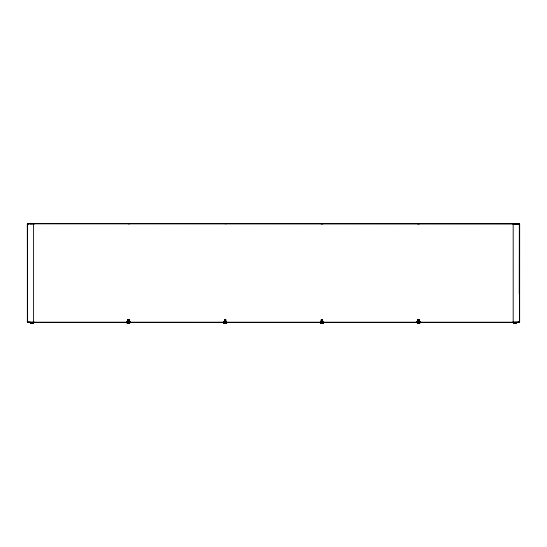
<?xml version="1.0" encoding="UTF-8"?>
<svg xmlns="http://www.w3.org/2000/svg" width="547" height="547" viewBox="0 0 547 547"><rect width="100%" height="100%" fill="white"/><g stroke="black" fill="none" stroke-linecap="round" stroke-linejoin="round"><path stroke-width="0.82" d="M417.354 323.079C416.841 322.094 417.942 323.742 418.845 323.421C420.089 323.243 420.034 322.532 418.961 322.217L418.024 323.236L417.252 322.641L418.264 323.421L418.011 322.525M418.058 322.361L418.223 321.356L417.71 322.217L417.621 321.356L417.306 322.217L417.279 321.356L417.108 322.217L417.156 321.356L419.973 321.356L420.048 322.217L419.918 321.356L419.481 322.217L419.214 321.356L418.086 321.192L419.228 321.691L417.887 321.821L419.234 321.944L417.908 322.08L419.064 322.108L418.961 322.525L418.448 321.356C416.766 322.887 420.205 322.204 418.763 322.409C417.614 324.262 420.445 322.539 419.877 322.908L418.968 323.421M515.664 223.559L517.496 223.867L515.267 223.559L513.25 224.154L515.664 223.559L516.17 223.867L514.365 223.559L516.833 223.559L519.629 224.188L519.595 321.944L513.599 322.135L513.189 321.725L513.189 224.359L513.401 223.867L519.554 223.942L519.588 322.135L519.035 322.525L27.965 322.525L27.35 321.909L27.35 224.174L27.965 223.559L519.035 223.559L519.629 224.188L519.65 321.909L519.035 322.525L516.833 322.217M225.487 322.019C226.8 321.882 223.094 321.574 225.549 322.525L224.824 321.356L224.297 322.217L224.12 321.356L223.696 322.217L223.655 321.438L223.696 322.217C222.889 320.604 227.354 320.583 226.595 322.217L226.595 321.438M225.624 320.043L224.667 319.913L225.822 320.186L224.475 320.316L225.822 320.439L224.475 320.535L225.651 320.638M418.858 322.662L418.845 323.421L419.583 323.147L419.446 322.641L418.161 322.217L417.73 322.908C419.631 324.159 420.376 321.636 418.147 323.339C416.041 321.998 418.865 323.879 417.436 323.113L418.558 323.421L419.652 322.908C420.882 322.299 414.838 323.051 418.53 322.689M419.173 322.532C419.952 324.398 416.896 322.299 418.94 322.388M127.595 321.356C126.473 324.856 131.765 321.978 128.853 323.421M417.71 321.356L417.71 322.217C418.291 320.057 417.826 322.525 418.961 322.908L419.364 322.217C419.535 323.55 418.804 323.756 419.734 322.532M129.584 323.113C129.256 323.509 128.313 323.352 128.039 322.217L127.745 322.525L127.506 321.356L127.342 322.217L127.348 321.356M417.286 322.908C419.016 324.501 416.999 321.793 417.286 322.908L417.477 322.532L417.846 323.339L417.354 322.532M224.899 322.217L224.824 321.356C223.306 322.778 226.889 322.272 225.261 322.511L224.502 322.32L225.952 322.217L224.646 321.985L224.591 322.525M28.136 223.867C26.605 224.817 28.171 222.738 27.965 224.174L27.35 224.174L27.623 322.415C29.039 322.675 26.42 321.212 27.89 322.518L30.167 322.217L27.972 322.415L27.548 321.909M32.574 323.291L32.957 322.689L32.97 323.045C32.307 323.496 30.502 322.976 30.994 322.962C32.041 324.268 32.642 321.957 32.102 323.113C32.67 323.386 33.558 322.771 31.808 323.291C30.064 321.404 31.699 324.781 32.034 322.662L32.02 323.421L33.052 322.908L30.413 322.908L33.052 322.689L32.041 323.441L30.42 322.689L31.432 323.441L30.482 322.908L31.316 323.421L31.35 322.662L31.022 323.339L30.42 322.689L30.502 323.045L33.046 322.962L32.027 323.434L30.516 322.689L31.439 323.421L30.495 322.908L31.275 323.373L30.782 322.689L31.343 323.345L33.046 322.962L32.041 323.441L31.965 322.662M225.063 322.662C223.579 323.947 227.292 322.245 225.986 323.291C225.309 322.839 225.002 323.523 224.448 322.908C229.419 324.111 221.419 322.402 224.249 323.113C225.104 323.386 227.627 322.744 225.754 323.113C224.94 323.954 222.909 322.224 224.407 323.304C229.931 323.38 221.282 321.527 224.646 323.393C224.222 322.655 225.002 321.581 225.843 322.525M418.058 321.212L418.845 321.376L419.043 322.217L419.111 321.151L418.804 322.217L418.899 321.301L419.269 322.217L419.193 321.356L418.804 322.217L418.558 321.356L418.633 323.291L417.32 322.641M513.606 223.559L513.189 224.359L513.394 224.003M27.425 322.197L519.035 322.217C518.604 322.08 520.491 322.245 518.467 322.217L518.467 322.525M225.808 321.458L225.631 321.096L225.631 322.217L225.22 321.137L224.53 321.356L225.015 321.615L224.434 321.356L225.644 321.075L224.475 321.848L225.59 321.759L225.07 321.014L224.475 321.082L225.248 320.768L225.822 320.952L224.475 321.082L225.808 321.458L225.644 321.075L224.475 321.595L225.733 321.739L224.53 321.356L225.808 321.356L226.068 322.217L226.28 321.356L226.52 322.217L226.444 321.356M127.813 319.783L129.106 319.646L127.882 319.585L129.085 319.906L127.8 320.016L129.078 320.139L127.779 320.275L129.085 320.419L128.046 320.576M225.412 321.041L224.892 320.74L225.59 320.959M322.388 321.916L321.185 321.814L322.443 321.739L321.93 321.137L321.451 321.554L322.204 321.116L322.511 321.458L321.151 321.356L322.525 321.718L321.233 322.121L322.525 322.231L322.764 321.356L322.956 322.217L323.298 321.438L323.304 322.217L323.154 321.356M322.525 320.952C320.986 320.474 321.068 321.882 322.525 321.178M417.19 322.217L417.204 321.356L417.067 322.217L417.238 321.356L417.19 322.217L417.334 321.356L417.71 322.217L417.805 321.356M417.983 320.043C418.824 320.262 420.199 319.168 417.894 319.763M323.298 321.438L320.439 321.356L320.364 322.217L320.501 321.356L320.48 322.217L320.822 321.356L321.048 322.525L321.855 322.217L322.176 321.356L322.34 322.217L322.183 321.048L322.511 321.458M419.064 323.393C421.956 323.168 415.604 321.745 418.346 323.427M31.275 323.373L30.905 322.689C31.623 324.419 33.736 321.868 32.478 323.304C34.188 322.135 30.871 324.248 32.957 322.908C33.435 323.523 30.605 322.662 31.234 323.393M128.942 323.393L129.673 323.045L129.646 322.532L129.673 323.045L127.205 323.045C127.383 321.568 129.188 324.501 129.714 322.689C129.311 322.662 128.449 323.961 127.205 323.045C126.528 322.347 129.188 324.268 127.8 322.34C129.277 322.258 129.167 322.58 128.142 322.272M321.547 323.441L321.055 323.236L321.198 322.689L321.533 323.304L322.354 323.393L323.127 322.689L322.415 323.291L320.98 323.168L321.663 322.689L322.354 323.393L322.839 322.689L322.149 323.434L320.658 322.689L321.547 323.441L321.062 322.689C319.168 323.756 325.082 322.135 322.265 323.421M515.677 323.421L516.573 322.962L516.006 323.304L515.65 322.662C515.363 324.2 517.565 322.265 515.91 323.291C515.014 322.251 516.218 324.289 516.382 322.689C513.742 324.378 513.059 321.985 515.479 323.393C516.942 322.641 515.903 323.386 514.809 323.373C511.869 322.429 518.788 322.573 515.561 323.434C514.242 323.127 513.312 322.716 514.973 323.421C515.281 321.855 515.917 322.675 515.377 322.511M322.026 321.547C320.016 321.349 322.607 322.648 322.333 321.096M321.349 320.761C323.865 320.624 320.781 320.604 321.595 320.87M127.219 322.908L128.08 323.427L127.745 322.217C126.993 323.366 127.396 323.824 129.66 322.908M127.342 322.217L127.219 321.356L127.588 322.217L127.936 321.212L129.099 321.171L127.779 321.041L129.01 321.198L128.689 322.217L128.189 321.356L128.176 322.217C129.653 318.935 129.543 325.014 128.736 323.421L128.839 322.662C129.174 324.562 130.111 321.465 129.372 323.236M223.894 322.217L223.921 321.356M320.604 322.217L320.631 321.356M417.306 322.217L417.334 321.356M32.704 323.188L32.957 322.689L32.943 323.045C32.909 322.778 31.931 323.865 30.94 323.236C32.396 322.73 33.148 323.55 32.827 322.689L31.801 323.386L31.37 323.113C32.041 322.559 31.801 324.022 32.526 322.689L32.663 323.236M322.354 323.393L323.072 322.689L322.142 323.421L323.051 322.689L323.058 323.045L322.142 323.421L322.457 322.689C322.593 323.92 323.592 322.217 322.997 323.113M224.646 320.508C225.555 319.756 226.451 320.672 224.646 320.344M321.308 320.289L322.525 320.439L321.205 320.268L322.033 320.009L322.518 320.152L321.185 320.316L322.525 320.439L321.178 320.057L322.525 319.927L321.178 320.057L321.786 319.872M418.298 322.217L418.448 321.356M127.943 322.361L127.971 321.192L127.588 322.217C127.834 320.467 130.261 322.614 127.95 321.732M320.405 322.217L320.501 321.356M224.687 323.373C222.916 322.511 226.075 323.168 224.502 323.291C224.167 323.366 223.183 322.026 224.646 323.393M127.383 323.168C129.536 321.903 129.988 323.913 128.538 323.045L129.242 322.525L128.928 321.089L129.359 322.217L129.536 321.356L129.81 322.217L129.762 321.356L129.694 322.217L129.29 321.356L129.359 322.217L129.379 321.356L128.265 323.236L127.629 322.532L127.766 323.345L127.294 323.113M515.671 322.422L514.761 323.393L514.31 322.689L514.959 323.441L513.948 322.908L514.857 323.339L515.671 322.689L515.479 323.393L514.071 322.689L514.973 323.421L514.426 323.291L516.053 323.045C516.3 322.621 515.315 324.262 516.464 322.689C516.047 324.262 512.252 322.06 514.905 323.427M127.191 322.217L127.041 321.356L129.851 321.356L129.81 322.217M225.391 321.13L225.111 321.786L224.475 321.848L225.467 321.903L224.475 321.848M417.156 321.356L417.108 322.217L417.238 321.356M31.268 322.662L31.022 323.339L31.282 322.525M129.748 322.641L129.618 323.045L129.612 322.532M322.183 323.045L322.094 322.689L321.916 323.434L322.969 322.689L322.21 323.243L321.246 322.689L321.923 323.291L322.805 322.689L322.785 323.236L322.306 322.689L321.643 323.427M322.545 322.525C321.492 322.265 320.993 321.882 322.655 322.525L321.157 322.525L321.075 321.356L321.574 321.506M32.909 323.045C32.909 322.689 31.158 323.66 31.76 322.689M323.051 322.689L322.593 323.304L322.046 322.689L321.951 323.045C319.892 323.284 320.282 322.908 322.286 323.188M27.733 223.976L27.405 224.14L28.136 223.559M226.294 323.113L226.458 322.689M419.583 323.147C420.055 321.978 419.604 323.598 418.489 323.291L417.566 322.641L417.867 322.217L418.53 322.908L419.002 322.491M128.928 322.217L128.914 321.068M129.646 323.045L129.68 322.641M419.043 322.217L419.111 321.356L419.658 322.217L419.652 321.356M226.075 323.236L226.137 322.689L225.439 323.434L226.431 322.689L225.651 323.393L223.928 322.689L224.113 323.113M515.479 323.393C518.399 323.003 511.801 322.88 514.809 323.373L514.966 322.662C514.959 323.537 513.64 322.956 515.8 323.045L516.58 322.689L516.197 323.236M224.297 322.217L224.373 321.356C224.332 322.997 226.807 321.903 225.186 322.046L224.885 322.019M129.413 323.188L127.567 323.168L128.142 323.421L127.902 322.641L128.388 322.532L128.572 323.339C127.595 323.585 127.177 322.005 127.41 323.045M32.854 322.689L32.533 323.236L31.111 322.525L31.521 323.427L31.37 323.113M516.286 323.147L516.382 322.689L515.978 323.339L515.732 322.662C515.452 324.227 517.024 322.306 516.498 323.045L514.03 323.045C513.612 322.532 515.349 324.043 515.8 323.045C515.794 322.313 515.185 324.125 514.44 323.045C514.563 322.956 514.201 323.496 514.474 322.689C515.288 324.091 513.489 322.354 514.091 323.045L514.043 322.689L514.296 323.188L514.146 322.689L515.63 323.113C517.011 322.443 516.402 323.619 514.597 323.168C513.072 322.238 515.089 323.79 514.31 322.689L514.727 323.236M30.441 322.908L30.782 322.689L30.762 323.188M223.655 322.217L223.737 321.356M225.186 322.046L225.473 321.356L225.145 322.217L224.345 322.525M322.176 321.356L322.101 322.217L321.609 321.356M224.824 320.781L225.658 320.692L225.022 320.768M323.072 322.908L320.617 323.045L320.583 322.689L320.795 323.168M127.164 321.356L126.952 322.217L127.041 321.356M417.853 321.356L417.894 321.554M126.993 322.217L127.082 321.356L126.952 322.217M129.065 321.451L128.689 322.217L128.784 321.301L129.154 322.217L127.793 322.08L128.805 321.882M32.793 323.168C31.829 322.833 31.439 323.578 32.724 322.689M224.933 323.393L226.267 322.689L225.426 323.339C225.802 322.709 224.099 323.045 224.482 323.168L224.796 322.908M514.118 322.908L514.7 323.291C513.701 322.046 515.691 324.077 516.354 323.045C516.409 323.222 514.597 322.634 515.766 323.393M30.905 323.045L30.947 322.689L31.521 323.427M223.873 322.689L226.465 322.908M322.415 323.291L322.682 322.689L321.78 323.291L321.397 322.689C321.657 324.207 320.323 322.422 320.645 323.045L320.925 323.236M515.773 322.908L516.177 322.908L515.828 323.291L516.484 322.689L515.445 323.236M418.913 321.048C416.226 321.185 419.686 320.665 418.954 320.959C416.479 320.877 420.39 321.157 418.332 321.356L418.558 322.217L417.751 323.243M322.518 320.152L321.356 320.344M417.395 322.641C418.831 324.166 419.604 321.629 417.573 322.908L417.97 322.532L418.134 323.147M129.639 322.689C129.584 323.441 126.781 322.074 128.34 323.045L128.388 322.532L129.53 322.689M127.964 322.477L128.723 321.376M514.522 322.908L514.611 322.689C514.823 323.92 516.033 322.34 515.165 323.045L514.871 323.01C514.522 322.559 514.843 323.838 515.459 322.689L515.91 323.291L514.659 322.689L514.522 323.304L514.173 322.689M321 322.217L321.527 321.356L321.855 322.217L322.545 322.217L321.609 322.313M225.138 322.299C226.355 322.798 223.696 321.964 225.008 322.388M225.59 319.961L224.475 319.804L225.808 319.667L225.487 319.51L224.694 319.448L225.644 319.701L224.749 319.988L225.822 319.927L224.749 319.448L225.473 319.612M225.685 323.236C227.395 322.566 224.92 323.817 224.448 322.908M31.145 323.339L31.418 322.457M322.648 323.236L322.942 322.689M514.228 323.113L514.59 323.345C515.575 322.518 514.802 323.27 515.869 323.14L516.354 322.689L515.336 323.291L515.322 322.662C514.918 323.619 514.72 322.846 514.659 322.689M419.05 321.602L417.942 321.834L418.305 321.677M224.892 321.677C226.998 321.65 223.573 321.356 224.981 321.417M322.176 319.612L322.518 319.674L321.178 319.804L322.525 319.927L322.012 319.851M32.082 322.908C31.446 323.653 31.945 322.333 31.678 322.662L31.733 323.421M128.313 323.339C130.316 321.725 127.389 322.812 128.101 321.356L128.196 322.217C126.911 320.638 130.439 322.012 127.827 321.834M323.106 322.217L322.99 321.356L322.771 322.217L321.978 321.151L322.491 321.164M129.133 322.525L128.442 322.525L128.538 323.045L129.324 322.641L128.757 323.304M418.4 320.392L419.166 320.392L417.901 320.542L419.228 320.665L417.901 320.781L418.968 320.802M31.418 323.304L30.536 322.689M321.691 321.417L321.369 321.451M127.451 322.689L127.376 323.045L127.205 322.641L128.306 322.962L128.552 321.28L128.839 322.525M31.842 323.311L31.494 322.689L32.328 323.339L32.957 322.689M128.032 323.339L128.128 322.525M419.686 322.532L419.159 323.14L419.467 322.532L419.679 322.908M127.321 322.689L127.205 323.045M226.02 323.168C225.446 322.354 225.637 323.414 226.383 322.908M418.619 323.434L419.549 322.689M30.782 322.689L30.7 323.045L32.102 323.113L30.905 322.689M226.396 322.217L226.28 321.356L226.246 322.217L226.055 321.356L225.856 322.217L225.644 321.075L225.234 321.397M127.663 223.559L129.345 223.867L127.588 223.559M224.366 223.559L225.952 223.559M321 223.867L322.757 223.867L321.048 223.559M225.063 320.241L224.598 320.289M322.354 322.368L321.301 322.525L321.527 321.356L321.609 322.217M128.053 319.646L128.866 319.523M32.136 323.373L32.136 322.689C31.863 323.366 30.393 323.441 31.282 322.689L31.418 323.045M33.394 223.559L33.805 224.359L33.599 223.867L33.599 322.217M225.015 320.111L225.767 320.166M321.54 321.944L322.525 322.231L322.491 321.356M516.06 323.236L516.464 322.689L514.898 323.113L515.616 322.908M418.264 322.272L419.105 322.224L417.908 322.08L419.173 321.93L418.175 321.855M519.629 224.188L518.864 223.559M127.902 323.236L127.642 322.641L127.642 323.236L128.23 323.427M31.48 323.243L31.131 322.689L30.871 323.045M418.995 319.776L417.935 319.783L418.947 319.68M225.282 320.494L224.913 320.398M321.985 320.494L321.212 320.528M519.035 322.251L519.418 322.135M515.958 322.962L515.582 323.304M32.512 223.559L27.753 223.614L27.432 224.174L27.965 223.559L33.976 223.867M29.504 223.559L32.54 223.867M31.282 223.867L30.953 223.559L32.54 223.559M224.455 223.559L226.048 223.867M419.364 223.867L417.71 223.867L419.364 223.559M32.211 323.045L32.69 322.689L32.376 323.291L31.924 322.689C31.938 323.373 33.148 322.867 32.287 322.908M32.437 322.908L31.808 323.291C32.519 323.598 32.704 322.374 32.765 323.045M30.96 323.113L31.282 322.689M321.923 323.291L321.882 322.689L322.388 323.045M128.388 322.532L128.566 323.079L129.078 322.641M417.477 322.532L417.34 322.908L417.566 322.641M418.961 322.908C419.098 321.889 418.318 323.646 419.166 322.908M418.51 322.532L418.681 323.079M515.479 322.409L514.871 322.429L515.089 323.236M128.654 320.104L128.121 319.968M418.558 322.217L418.899 321.356M32.478 322.908L32.533 323.236M516.142 322.908L515.691 323.147C515.753 322.826 515.575 323.147 516.081 323.045M322.299 320.959C320.802 320.945 323.291 321.021 321.957 320.768M225.569 323.147L225.938 322.689L225.651 323.393M224.646 319.831C226.991 319.619 224.126 320.118 224.639 319.448L225.302 319.598L224.708 319.653M321.356 319.831L322.197 319.838M30.707 223.867L30.167 223.559C28.827 223.566 26.803 224.455 27.972 223.634M322.381 321.151L321.752 321.267M225.268 321.923C223.306 321.944 226.396 322.06 225.46 321.814M418.954 320.959L417.901 320.802L418.223 320.665M31.439 322.908L32.164 323.188L31.733 323.209M128.839 320.959C126.439 320.993 130.514 320.857 128.053 320.829M321.233 321.834L322.347 321.588M515.206 323.113L515.506 322.689L515.595 323.045M27.658 224.174L27.965 223.826L519.459 224.044L518.864 223.867M31.596 322.908L31.835 323.045M224.585 323.291L225.227 322.908M225.063 322.908L225.514 323.113M515.185 322.908L515.39 323.079M224.892 320.74L224.475 320.829L224.892 320.87M128.928 322.374L128.012 322.525M322.033 322.409L322.265 322.388M128.518 321.397L127.861 321.356L127.8 322.34M128.442 322.217L128.326 321.157L128.025 321.356M27.623 322.415L33.401 322.135L33.805 321.725L33.394 322.525M418.585 322.689C418.462 323.427 419.72 323.475 419.399 322.532L419.002 322.087L418.961 322.689M224.646 322.135L224.687 322.251M224.776 320.925L224.667 320.939M321.41 321.048L321.978 321.151M322.333 321.609C323.045 322.128 320.665 321.992 321.814 322.039M418.024 322.641L417.956 323.113L418.687 323.339L418.653 322.662L418.968 323.339L418.195 323.113L418.612 322.532L418.434 323.079L417.942 322.532M128.832 320.193L127.779 320.275L128.142 320.221M418.947 320.193L418.243 319.968M519.151 321.909L519.247 322.47M129.748 322.689L129.236 322.641L129.236 323.236L129.324 322.641M128.019 320.973L128.224 320.904M128.251 322.689L128.046 323.01L127.854 322.532M127.861 320.043L129.065 319.879L128.381 319.831M127.731 321.356L127.943 321.472M519.554 223.942L519.171 223.744C520.094 224.714 518.358 223.217 519.636 224.065M321.438 319.646L322.381 319.646L322.005 319.496M419.494 323.079L419.829 322.689M27.89 322.518L27.965 321.909L27.965 322.525M418.667 321.28L418.175 321.602M225.747 321.356L225.398 321.294L225.781 321.164M33.805 321.725L33.606 322.08M516.409 323.113L516.58 322.689L516.142 323.168L514.72 323.045M31.979 322.504L31.37 322.525M128.08 319.701L127.772 319.763M417.997 319.585L418.981 319.592M129.003 323.291L129.53 323.045M417.723 322.532L417.956 322.908M31.87 322.908L30.994 323.304M418.968 320.289L417.894 320.275L419.057 319.927M28.136 322.217L30.311 322.217M224.345 322.217L224.749 322.525M514.864 223.559L514.46 223.867L515.267 223.559M418.763 320.268L417.894 320.275L418.571 320.091M321.233 320.809L321.595 320.74M225.391 320.528L224.502 320.583L225.179 320.508M322.347 320.576L321.349 320.439M225.412 321.889L224.824 322.06M321.356 320.597L322.101 320.528M515.978 323.339L516.553 322.689L513.948 322.908L514.242 323.147M321.383 321.356L321.451 321.554M321.588 322.525L321.383 321.226M322.231 322.333L321.233 322.374L322.299 322.457M32.403 322.491L31.528 322.415L32.02 322.402M418.086 320.939L418.346 320.904M225.467 323.304L225.077 323.291M418.181 321.239L418.058 322.224M418.462 320.48L419.05 320.439M127.971 321.192L127.957 322.217M127.704 322.962L127.629 322.532M419.159 323.14L419.446 322.641M321.923 321.793L322.176 321.937M128.75 320.604C129.4 320.508 126.986 320.891 128.107 320.665M128.217 321.356L128.819 321.11M321.574 322.272L321.773 322.292M127.8 322.06L128.873 321.909M320.631 322.689L321.055 323.236L322.21 323.243M127.28 322.641L127.472 323.188M418.763 321.13L418.332 321.356L418.92 321.622M321.479 320.925L321.657 320.904M225.207 323.113L225.849 322.908M419.392 323.079L418.38 323.236L419.2 323.291M128.798 323.243L129.256 323.045L128.736 322.962M320.631 322.908L322.518 323.168M515.93 323.168L515.671 322.689L515.322 323.113L515.021 322.689L515.165 323.045M321.615 319.721L322.197 319.51M321.315 320.508L321.718 320.59M515.028 322.45L515.896 322.477M514.939 322.457L515.117 322.381M224.543 321.027L224.954 320.904M418.127 322.525L418.517 322.429M224.646 321.11L225.07 321.014M31.555 323.236L32.102 323.113M515.869 323.14L516.245 322.962M225.179 321.786L224.796 321.752M225.145 322.525L225.145 321.356L225.665 321.356M322.477 320.426L322.135 320.098M514.611 323.045L515.349 322.908M27.405 223.969L27.965 223.867L27.541 224.044M322.183 321.882L322.47 322.183L322.128 322.149M225.309 322.415L225.624 322.525M418.195 320.474L419.057 320.692M418.476 320.733L418.872 320.604M128.682 323.14L129.044 323.14M127.513 323.236L128.012 323.188M519.459 224.044L519.035 223.559L516.833 223.559M418.653 320.604L418.968 320.542M321.889 320.508L321.615 320.398M321.752 323.045L321.451 322.689M31.637 323.045L31.329 322.689M27.965 322.217L30.167 322.525M127.67 322.641L128.039 322.689M321.78 319.51L322.128 319.585L321.513 319.448M224.749 319.448L225.302 319.598L224.947 319.448M224.865 319.469L225.07 319.51M418.681 322.162L419.221 322.21M225.432 320.098L225.562 320.337M225.296 319.496L225.788 319.68M225.733 319.947L225.302 319.851M27.582 322.135L28.136 322.525M513.599 322.135L513.189 321.725L513.606 322.525M515.13 322.436L515.657 322.525M30.899 323.291L30.482 322.908M224.796 320.221L225.473 320.398M129.106 322.21L128.538 322.053M30.311 223.867L29.907 223.867M224.373 323.113L223.928 322.689L224.024 323.113M129.277 322.532L129.42 322.962L129.236 322.641M321.533 323.304L321.021 322.689L321.445 323.339M513.189 321.725L513.606 322.217M33.394 223.867L33.805 224.359M128.873 323.188L128.49 322.532M519.335 224.181L519.253 293.917M321.609 322.689L322.333 323.045M225.015 319.824L225.439 319.763M31.083 322.689L31.186 323.045M225.145 321.356L225.391 322.217M420.048 322.217L419.576 321.356L419.658 322.217M420.007 322.217L419.72 321.356L419.809 322.217M128.846 322.689L128.921 323.045M129.543 322.217L129.666 321.356M30.618 322.689L30.673 323.045L30.646 322.689M129.762 321.356L129.892 322.217M128.641 321.13L128.689 322.217M419.836 321.356L419.932 322.217M129.605 321.356L129.694 322.217M417.395 321.356L417.457 322.217M322.641 322.689L322.668 323.045M322.764 321.356L322.771 322.217M226.055 321.356L226.068 322.217M519.035 322.135L519.035 322.525M514.488 223.559L513.024 223.867M321.855 321.356L321.855 322.525M323.127 322.689L323.086 323.045L323.14 322.689M320.863 322.689L321.027 323.045L320.863 322.689M33.606 224.003L33.606 224.003M127.232 323.045L127.136 322.641L127.232 323.045M323.345 322.217L323.243 321.356L323.304 322.217M226.636 322.217L226.54 321.356L226.636 322.217"/></g></svg>
